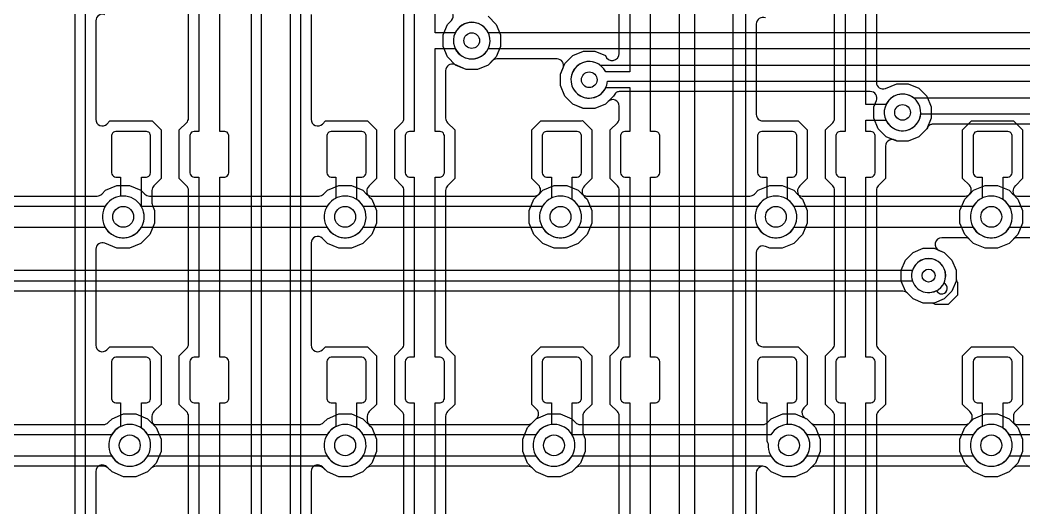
# Model space of a CAD drawing. Header units: millimetres. Extents: x -12.6 to 79.4, y -27 to 65.1.
# Drawn here: x 28.17 to 47.7, y 22.66 to 32.15 of the extents above; entities that cross this region are included whole.
import ezdxf

# ---------------------------------------------------------------- set-up
doc = ezdxf.new("R2010")
doc.units = ezdxf.units.MM

msp = doc.modelspace()

# ---------------------------------------------------------------- linework, layer by layer
at = {"layer": '16_copper'}
for points in [[(33.426, 43.392), (33.426, 4.76)], [(41.3, 4.386), (41.3, 42.99)], [(32.664, 42.738), (32.664, -4.369)], [(29.235, 42.503), (29.235, -4.257)], [(31.648, 33.49), (31.648, 29.985), (31.553, 29.985), (31.529, 29.978), (31.507, 29.966), (31.49, 29.948), (31.477, 29.926), (31.471, 29.902), (31.471, 29.178), (31.477, 29.154), (31.49, 29.132), (31.507, 29.115), (31.529, 29.102), (31.553, 29.096), (31.648, 29.096), (31.648, 25.591), (31.553, 25.591), (31.529, 25.584), (31.507, 25.571), (31.49, 25.554), (31.477, 25.532), (31.471, 25.508), (31.471, 24.784), (31.477, 24.76), (31.49, 24.738), (31.507, 24.721), (31.529, 24.708), (31.553, 24.702), (31.648, 24.702), (31.648, 21.196)], [(32.055, 21.196), (32.055, 24.702), (32.15, 24.702), (32.174, 24.708), (32.196, 24.721), (32.214, 24.738), (32.226, 24.76), (32.233, 24.784), (32.233, 25.508), (32.226, 25.532), (32.214, 25.554), (32.196, 25.571), (32.174, 25.584), (32.15, 25.591), (32.055, 25.591), (32.055, 29.096), (32.15, 29.096), (32.174, 29.102), (32.196, 29.115), (32.214, 29.132), (32.226, 29.154), (32.233, 29.178), (32.233, 29.902), (32.226, 29.926), (32.214, 29.948), (32.196, 29.966), (32.174, 29.978), (32.15, 29.985), (32.055, 29.985), (32.055, 33.49)], [(35.839, 33.49), (35.839, 29.985), (35.744, 29.985), (35.72, 29.978), (35.698, 29.966), (35.681, 29.948), (35.668, 29.926), (35.662, 29.902), (35.662, 29.178), (35.668, 29.154), (35.681, 29.132), (35.698, 29.115), (35.72, 29.102), (35.744, 29.096), (35.839, 29.096), (35.839, 25.591), (35.744, 25.591), (35.72, 25.584), (35.698, 25.571), (35.681, 25.554), (35.668, 25.532), (35.662, 25.508), (35.662, 24.784), (35.668, 24.76), (35.681, 24.738), (35.698, 24.721), (35.72, 24.708), (35.744, 24.702), (35.839, 24.702), (35.839, 21.196)], [(40.437, 21.196), (40.437, 24.702), (40.532, 24.702), (40.556, 24.708), (40.578, 24.721), (40.596, 24.738), (40.608, 24.76), (40.615, 24.784), (40.615, 25.508), (40.608, 25.532), (40.596, 25.554), (40.578, 25.571), (40.556, 25.584), (40.532, 25.591), (40.437, 25.591), (40.437, 29.096), (40.532, 29.096), (40.556, 29.102), (40.578, 29.115), (40.596, 29.132), (40.608, 29.154), (40.615, 29.178), (40.615, 29.902), (40.608, 29.926), (40.596, 29.948), (40.578, 29.966), (40.556, 29.978), (40.532, 29.985), (40.437, 29.985), (40.437, 33.49)], [(44.221, 33.49), (44.221, 29.985), (44.126, 29.985), (44.102, 29.978), (44.08, 29.966), (44.063, 29.948), (44.05, 29.926), (44.044, 29.902), (44.044, 29.178), (44.05, 29.154), (44.063, 29.132), (44.08, 29.115), (44.102, 29.102), (44.126, 29.096), (44.221, 29.096), (44.221, 25.591), (44.126, 25.591), (44.102, 25.584), (44.08, 25.571), (44.063, 25.554), (44.05, 25.532), (44.044, 25.508), (44.044, 24.784), (44.05, 24.76), (44.063, 24.738), (44.08, 24.721), (44.102, 24.708), (44.126, 24.702), (44.221, 24.702), (44.221, 21.196)]]:
    msp.add_lwpolyline(points, dxfattribs=at)
for points in [[(33.63, 4.76), (33.63, 43.434, 0.198912)], [(40.996, 43.053), (40.996, 4.386, 0.687676)], [(32.868, -4.461), (32.868, 42.738, 0.943616)], [(29.439, -4.257), (29.439, 42.545, 0.198912)], [(42.037, 35.001), (42.037, 22.022, 0.666667), (42.037, 21.412), (42.037, -8.406)], [(42.291, -8.458), (42.291, 21.412, 0.666667), (42.291, 22.022), (42.291, 35.001, 0.966785)], [(36.246, 21.196), (36.246, 24.702), (36.341, 24.702), (36.365, 24.708), (36.387, 24.721), (36.405, 24.738), (36.417, 24.76), (36.424, 24.784), (36.424, 25.508), (36.417, 25.532), (36.405, 25.554), (36.387, 25.571), (36.365, 25.584), (36.341, 25.591), (36.246, 25.591), (36.246, 29.096), (36.341, 29.096), (36.365, 29.102), (36.387, 29.115), (36.405, 29.132), (36.417, 29.154), (36.424, 29.178), (36.424, 29.902), (36.417, 29.926), (36.405, 29.948), (36.387, 29.966), (36.365, 29.978), (36.341, 29.985), (36.246, 29.985), (36.246, 31.598), (36.635, 31.598, 0.944056), (37.294, 31.865), (37.277, 31.908, 0.627338), (36.635, 31.902), (36.246, 31.902), (36.246, 33.49)], [(40.03, 33.49), (40.03, 31.14), (39.565, 31.14, 0.944056), (38.906, 30.873), (38.923, 30.83, 0.627338), (39.565, 30.836), (40.03, 30.836), (40.03, 29.985), (39.935, 29.985), (39.911, 29.978), (39.889, 29.966), (39.872, 29.948), (39.859, 29.926), (39.853, 29.902), (39.853, 29.178), (39.859, 29.154), (39.872, 29.132), (39.889, 29.115), (39.911, 29.102), (39.935, 29.096), (40.03, 29.096), (40.03, 25.591), (39.935, 25.591), (39.911, 25.584), (39.889, 25.571), (39.872, 25.554), (39.859, 25.532), (39.853, 25.508), (39.853, 24.784), (39.859, 24.76), (39.872, 24.738), (39.889, 24.721), (39.911, 24.708), (39.935, 24.702), (40.03, 24.702), (40.03, 21.196)], [(44.628, 21.196), (44.628, 24.702), (44.723, 24.702), (44.747, 24.708), (44.769, 24.721), (44.787, 24.738), (44.799, 24.76), (44.806, 24.784), (44.806, 25.508), (44.799, 25.532), (44.787, 25.554), (44.769, 25.571), (44.747, 25.584), (44.723, 25.591), (44.628, 25.591), (44.628, 29.096), (44.723, 29.096), (44.747, 29.102), (44.769, 29.115), (44.787, 29.132), (44.799, 29.154), (44.806, 29.178), (44.806, 29.902), (44.799, 29.926), (44.787, 29.948), (44.769, 29.966), (44.747, 29.978), (44.723, 29.985), (44.628, 29.985), (44.628, 30.201), (45.017, 30.201, 0.944056), (45.676, 30.468), (45.659, 30.511, 0.627338), (45.017, 30.505), (44.628, 30.505), (44.628, 33.49)], [(31.445, 21.455), (31.445, 24.443, 0.198912), (31.408, 24.533), (31.267, 24.673), (31.267, 25.619), (31.408, 25.759, 0.198912), (31.445, 25.849), (31.445, 28.837, 0.198912), (31.408, 28.927), (31.267, 29.067), (31.267, 30.013), (31.408, 30.154, 0.198912), (31.445, 30.243), (31.445, 33.231, 0.198912)], [(35.636, 21.455), (35.636, 24.443, 0.198912), (35.599, 24.533), (35.458, 24.673), (35.458, 25.619), (35.599, 25.759, 0.198912), (35.636, 25.849), (35.636, 28.837, 0.198912), (35.599, 28.927), (35.458, 29.067), (35.458, 30.013), (35.599, 30.154, 0.198912), (35.636, 30.243), (35.636, 33.231, 0.198912)], [(39.827, 21.455), (39.827, 24.443, 0.198912), (39.79, 24.533), (39.649, 24.673), (39.649, 25.619), (39.79, 25.759, 0.198912), (39.827, 25.849), (39.827, 28.837, 0.198912), (39.79, 28.927), (39.649, 29.067), (39.649, 30.013), (39.79, 30.154, 0.198912), (39.827, 30.243), (39.827, 30.475, 0.668185), (39.61, 30.565), (39.56, 30.514), (39.354, 30.429), (39.184, 30.429), (39.178, 30.428), (39.171, 30.429, 0.076501), (39.125, 30.432), (38.926, 30.514), (38.769, 30.671), (38.684, 30.877), (38.684, 31.099), (38.769, 31.305), (38.926, 31.462), (39.132, 31.547), (39.354, 31.547), (39.56, 31.462, 0.873356), (39.827, 31.501), (39.827, 33.231, 0.198912)], [(44.018, 21.455), (44.018, 24.443, 0.198912), (43.981, 24.533), (43.84, 24.673), (43.84, 25.619), (43.981, 25.759, 0.198912), (44.018, 25.849), (44.018, 28.837, 0.198912), (43.981, 28.927), (43.84, 29.067), (43.84, 30.013), (43.981, 30.154, 0.198912), (44.018, 30.243), (44.018, 33.231, 0.198912)], [(44.831, 33.231), (44.831, 30.937, 0.534511), (45.007, 30.82), (45.228, 30.912), (45.45, 30.912), (45.656, 30.827), (45.813, 30.67), (45.898, 30.464), (45.898, 30.242), (45.813, 30.036), (45.656, 29.879), (45.45, 29.794), (45.228, 29.794, 0.654508), (45.009, 29.695), (45.009, 29.067), (44.868, 28.927, 0.198912), (44.831, 28.837), (44.831, 25.849, 0.198912), (44.868, 25.759), (45.009, 25.619), (45.009, 24.673), (44.868, 24.533, 0.198912), (44.831, 24.443), (44.831, 21.455, 0.198912)], [(29.817, 32.254, 0.534511), (29.642, 32.137), (29.642, 30.218, 0.668185), (29.859, 30.128), (29.918, 30.188), (30.737, 30.188), (30.912, 30.013), (30.912, 29.067), (30.771, 28.927, 0.198912), (30.734, 28.837), (30.734, 28.59, 0.098491), (30.744, 28.542), (30.785, 28.442), (30.785, 28.2), (30.692, 27.976), (30.521, 27.804), (30.296, 27.711), (30.054, 27.711), (29.817, 27.809, 0.534511), (29.642, 27.692), (29.642, 25.824, 0.668185), (29.859, 25.734), (29.918, 25.794), (30.737, 25.794), (30.912, 25.619), (30.912, 24.673), (30.771, 24.533, 0.198912), (30.734, 24.443), (30.734, 24.359, 0.198912), (30.771, 24.269), (30.819, 24.221), (30.912, 23.997), (30.912, 23.755), (30.819, 23.531), (30.648, 23.359), (30.423, 23.266), (30.181, 23.266), (29.957, 23.359), (29.859, 23.457, 0.668185), (29.642, 23.368), (29.642, 21.43, 0.668185)], [(33.833, 32.258), (33.833, 30.218, 0.668185), (34.05, 30.128), (34.109, 30.188), (34.928, 30.188), (35.103, 30.013), (35.103, 29.067), (34.962, 28.927), (34.959, 28.922, 0.449596), (34.962, 28.714), (35.01, 28.666), (35.103, 28.442), (35.103, 28.2), (35.01, 27.976), (34.839, 27.804), (34.614, 27.711), (34.372, 27.711), (34.148, 27.804), (34.05, 27.902, 0.668185), (33.833, 27.813), (33.833, 25.824, 0.668185), (34.05, 25.734), (34.109, 25.794), (34.928, 25.794), (35.103, 25.619), (35.103, 24.673), (34.962, 24.533, 0.198912), (34.925, 24.443), (34.925, 24.359, 0.198921), (34.962, 24.269), (35.01, 24.221), (35.103, 23.997), (35.103, 23.755), (35.01, 23.531), (34.839, 23.359), (34.614, 23.266), (34.372, 23.266), (34.148, 23.359), (34.05, 23.457, 0.668185), (33.833, 23.368), (33.833, 21.43, 0.668185)], [(37.274, 32.224), (37.431, 32.067), (37.516, 31.861), (37.516, 31.639), (37.431, 31.433), (37.274, 31.276), (37.068, 31.191), (36.846, 31.191), (36.625, 31.283, 0.534511), (36.449, 31.166), (36.449, 30.243, 0.198912), (36.486, 30.154), (36.627, 30.013), (36.627, 29.067), (36.486, 28.927, 0.198912), (36.449, 28.837), (36.449, 25.849, 0.198912), (36.486, 25.759), (36.627, 25.619), (36.627, 24.673), (36.486, 24.533, 0.198912), (36.449, 24.443), (36.449, 21.455, 0.198912)], [(42.67, 32.191, 0.534518), (42.494, 32.074), (42.494, 30.315, 0.414214), (42.621, 30.188), (43.31, 30.188), (43.485, 30.013), (43.485, 29.067), (43.344, 28.927), (43.341, 28.922, 0.449577), (43.344, 28.714), (43.392, 28.666), (43.485, 28.442), (43.485, 28.2), (43.392, 27.976), (43.221, 27.804), (42.996, 27.711), (42.754, 27.711), (42.67, 27.746, 0.534518), (42.494, 27.629), (42.494, 25.921, 0.414214), (42.621, 25.794), (43.31, 25.794), (43.485, 25.619), (43.485, 24.673), (43.418, 24.606, 0.3675), (43.405, 24.443), (43.411, 24.435, 0.133454), (43.475, 24.393), (43.646, 24.221), (43.739, 23.997), (43.739, 23.755), (43.646, 23.531), (43.475, 23.359), (43.25, 23.266), (43.008, 23.266), (42.784, 23.359), (42.711, 23.432, 0.668185), (42.494, 23.342), (42.494, 22.194, 0.198912)]]:
    msp.add_lwpolyline(points, format="xyb", dxfattribs=at)
for points in [[(38.563, 27.711), (38.339, 27.804), (38.167, 27.976), (38.075, 28.2), (38.075, 28.442), (38.167, 28.666), (38.257, 28.756, 0.414219), (38.257, 28.936), (38.125, 29.067), (38.125, 30.013), (38.3, 30.188), (39.076, 30.188, 0.074539), (39.113, 30.194), (39.294, 30.013), (39.294, 29.067), (39.153, 28.927), (39.15, 28.922, 0.449577), (39.153, 28.714), (39.201, 28.666), (39.294, 28.442), (39.294, 28.2), (39.201, 27.976), (39.03, 27.804), (38.805, 27.711)], [(46.945, 27.711), (46.721, 27.804), (46.549, 27.976), (46.457, 28.2), (46.457, 28.442), (46.549, 28.666), (46.639, 28.756, 0.414219), (46.639, 28.936), (46.507, 29.067), (46.507, 30.013), (46.682, 30.188), (47.501, 30.188), (47.676, 30.013), (47.676, 29.067), (47.535, 28.927), (47.532, 28.922, 0.449581), (47.535, 28.714), (47.583, 28.666), (47.676, 28.442), (47.676, 28.2), (47.583, 27.976), (47.412, 27.804), (47.187, 27.711)], [(30.255, 27.922, 0.453092), (30.561, 28.452), (30.54, 28.501), (30.531, 28.518), (30.531, 29.096), (30.626, 29.096), (30.65, 29.102), (30.672, 29.115), (30.69, 29.132), (30.702, 29.154), (30.709, 29.178), (30.709, 29.902), (30.702, 29.926), (30.69, 29.948), (30.672, 29.966), (30.65, 29.978), (30.626, 29.985), (30.029, 29.985), (30.005, 29.978), (29.983, 29.966), (29.966, 29.948), (29.953, 29.926), (29.947, 29.902), (29.947, 29.178), (29.953, 29.154), (29.966, 29.132), (29.983, 29.115), (30.005, 29.102), (30.029, 29.096), (30.124, 29.096), (30.124, 28.724), (30.096, 28.72), (30.044, 28.707), (29.995, 28.686), (29.949, 28.66), (29.907, 28.627), (29.869, 28.59), (29.837, 28.547), (29.81, 28.501), (29.79, 28.452), (29.776, 28.4), (29.769, 28.348), (29.769, 28.294), (29.776, 28.242), (29.79, 28.19), (29.81, 28.141), (29.837, 28.095), (29.869, 28.052), (29.907, 28.015), (29.949, 27.982), (29.995, 27.956), (30.044, 27.935), (30.096, 27.922), (30.149, 27.915), (30.202, 27.915)], [(34.573, 27.922, 0.665576), (34.722, 28.658), (34.722, 29.096), (34.817, 29.096), (34.841, 29.102), (34.863, 29.115), (34.881, 29.132), (34.893, 29.154), (34.9, 29.178), (34.9, 29.902), (34.893, 29.926), (34.881, 29.948), (34.863, 29.966), (34.841, 29.978), (34.817, 29.985), (34.22, 29.985), (34.196, 29.978), (34.174, 29.966), (34.157, 29.948), (34.144, 29.926), (34.138, 29.902), (34.138, 29.178), (34.144, 29.154), (34.157, 29.132), (34.174, 29.115), (34.196, 29.102), (34.22, 29.096), (34.315, 29.096), (34.315, 28.687), (34.313, 28.686), (34.267, 28.66), (34.225, 28.627), (34.187, 28.59), (34.155, 28.547), (34.128, 28.501), (34.108, 28.452), (34.094, 28.4), (34.087, 28.348), (34.087, 28.294), (34.094, 28.242), (34.108, 28.19), (34.128, 28.141), (34.155, 28.095), (34.187, 28.052), (34.225, 28.015), (34.267, 27.982), (34.313, 27.956), (34.362, 27.935), (34.414, 27.922), (34.467, 27.915), (34.52, 27.915)], [(38.764, 27.922, 0.665576), (38.913, 28.658), (38.913, 29.096), (39.008, 29.096), (39.032, 29.102), (39.054, 29.115), (39.072, 29.132), (39.084, 29.154), (39.091, 29.178), (39.091, 29.902), (39.084, 29.926), (39.072, 29.948), (39.054, 29.966), (39.032, 29.978), (39.008, 29.985), (38.411, 29.985), (38.387, 29.978), (38.365, 29.966), (38.348, 29.948), (38.335, 29.926), (38.329, 29.902), (38.329, 29.178), (38.335, 29.154), (38.348, 29.132), (38.365, 29.115), (38.387, 29.102), (38.411, 29.096), (38.506, 29.096), (38.506, 28.687), (38.504, 28.686), (38.458, 28.66), (38.416, 28.627), (38.378, 28.59), (38.346, 28.547), (38.319, 28.501), (38.299, 28.452), (38.285, 28.4), (38.278, 28.348), (38.278, 28.294), (38.285, 28.242), (38.299, 28.19), (38.319, 28.141), (38.346, 28.095), (38.378, 28.052), (38.416, 28.015), (38.458, 27.982), (38.504, 27.956), (38.553, 27.935), (38.605, 27.922), (38.658, 27.915), (38.711, 27.915)], [(42.955, 27.922, 0.665576), (43.104, 28.658), (43.104, 29.096), (43.199, 29.096), (43.223, 29.102), (43.245, 29.115), (43.263, 29.132), (43.275, 29.154), (43.282, 29.178), (43.282, 29.902), (43.275, 29.926), (43.263, 29.948), (43.245, 29.966), (43.223, 29.978), (43.199, 29.985), (42.602, 29.985), (42.578, 29.978), (42.556, 29.966), (42.539, 29.948), (42.526, 29.926), (42.52, 29.902), (42.52, 29.178), (42.526, 29.154), (42.539, 29.132), (42.556, 29.115), (42.578, 29.102), (42.602, 29.096), (42.697, 29.096), (42.697, 28.687), (42.695, 28.686), (42.649, 28.66), (42.607, 28.627), (42.569, 28.59), (42.537, 28.547), (42.51, 28.501), (42.49, 28.452), (42.476, 28.4), (42.469, 28.348), (42.469, 28.294), (42.476, 28.242), (42.49, 28.19), (42.51, 28.141), (42.537, 28.095), (42.569, 28.052), (42.607, 28.015), (42.649, 27.982), (42.695, 27.956), (42.744, 27.935), (42.796, 27.922), (42.849, 27.915), (42.902, 27.915)], [(47.146, 27.922, 0.665576), (47.295, 28.658), (47.295, 29.096), (47.39, 29.096), (47.414, 29.102), (47.436, 29.115), (47.454, 29.132), (47.466, 29.154), (47.473, 29.178), (47.473, 29.902), (47.466, 29.926), (47.454, 29.948), (47.436, 29.966), (47.414, 29.978), (47.39, 29.985), (46.793, 29.985), (46.769, 29.978), (46.747, 29.966), (46.73, 29.948), (46.717, 29.926), (46.711, 29.902), (46.711, 29.178), (46.717, 29.154), (46.73, 29.132), (46.747, 29.115), (46.769, 29.102), (46.793, 29.096), (46.888, 29.096), (46.888, 28.687), (46.886, 28.686), (46.84, 28.66), (46.798, 28.627), (46.76, 28.59), (46.728, 28.547), (46.701, 28.501), (46.681, 28.452), (46.667, 28.4), (46.66, 28.348), (46.66, 28.294), (46.667, 28.242), (46.681, 28.19), (46.701, 28.141), (46.728, 28.095), (46.76, 28.052), (46.798, 28.015), (46.84, 27.982), (46.886, 27.956), (46.935, 27.935), (46.987, 27.922), (47.04, 27.915), (47.093, 27.915)], [(45.972, 26.619, 0.160537), (45.897, 26.645), (45.741, 26.645), (45.545, 26.726), (45.395, 26.876), (45.314, 27.072), (45.314, 27.284), (45.395, 27.48), (45.545, 27.63), (45.741, 27.711), (45.953, 27.711), (46.149, 27.63), (46.299, 27.48), (46.38, 27.284), (46.38, 27.128, 0.021326), (46.381, 27.117), (46.383, 27.109, 0.104696), (46.406, 27.053), (46.406, 26.798), (46.227, 26.619)], [(46.122, 26.825, 0.742965), (46.144, 27.032), (46.16, 27.072, 1), (45.534, 27.284), (45.522, 27.243, 0.577348), (45.953, 26.865), (45.993, 26.881), (45.998, 26.884), (46.029, 26.852), (46.049, 26.837), (46.072, 26.827), (46.097, 26.822)], [(38.436, 23.266), (38.212, 23.359), (38.04, 23.531), (37.948, 23.755), (37.948, 23.997), (38.04, 24.221), (38.219, 24.4, 0.414219), (38.219, 24.58), (38.125, 24.673), (38.125, 25.619), (38.3, 25.794), (39.119, 25.794), (39.294, 25.619), (39.294, 24.673), (39.153, 24.533, 0.198912), (39.116, 24.443), (39.116, 24.145, 0.098491), (39.126, 24.097), (39.167, 23.997), (39.167, 23.755), (39.074, 23.531), (38.903, 23.359), (38.678, 23.266)], [(46.945, 23.266), (46.721, 23.359), (46.549, 23.531), (46.457, 23.755), (46.457, 23.997), (46.549, 24.221), (46.648, 24.32), (46.651, 24.324, 0.449581), (46.648, 24.533), (46.507, 24.673), (46.507, 25.619), (46.682, 25.794), (47.501, 25.794), (47.676, 25.619), (47.676, 24.673), (47.535, 24.533, 0.198912), (47.498, 24.443), (47.498, 24.359, 0.198912), (47.535, 24.269), (47.583, 24.221), (47.676, 23.997), (47.676, 23.755), (47.583, 23.531), (47.412, 23.359), (47.187, 23.266)], [(30.382, 23.477, 0.665576), (30.531, 24.213), (30.531, 24.702), (30.626, 24.702), (30.65, 24.708), (30.672, 24.721), (30.69, 24.738), (30.702, 24.76), (30.709, 24.784), (30.709, 25.508), (30.702, 25.532), (30.69, 25.554), (30.672, 25.571), (30.65, 25.584), (30.626, 25.591), (30.029, 25.591), (30.005, 25.584), (29.983, 25.571), (29.966, 25.554), (29.953, 25.532), (29.947, 25.508), (29.947, 24.784), (29.953, 24.76), (29.966, 24.738), (29.983, 24.721), (30.005, 24.708), (30.029, 24.702), (30.124, 24.702), (30.124, 24.242), (30.122, 24.241), (30.076, 24.215), (30.034, 24.182), (29.996, 24.145), (29.964, 24.102), (29.937, 24.056), (29.917, 24.007), (29.903, 23.955), (29.896, 23.903), (29.896, 23.849), (29.903, 23.797), (29.917, 23.745), (29.937, 23.696), (29.964, 23.65), (29.996, 23.607), (30.034, 23.57), (30.076, 23.537), (30.122, 23.511), (30.171, 23.49), (30.223, 23.477), (30.276, 23.47), (30.329, 23.47)], [(34.573, 23.477, 0.665576), (34.722, 24.213), (34.722, 24.702), (34.817, 24.702), (34.841, 24.708), (34.863, 24.721), (34.881, 24.738), (34.893, 24.76), (34.9, 24.784), (34.9, 25.508), (34.893, 25.532), (34.881, 25.554), (34.863, 25.571), (34.841, 25.584), (34.817, 25.591), (34.22, 25.591), (34.196, 25.584), (34.174, 25.571), (34.157, 25.554), (34.144, 25.532), (34.138, 25.508), (34.138, 24.784), (34.144, 24.76), (34.157, 24.738), (34.174, 24.721), (34.196, 24.708), (34.22, 24.702), (34.315, 24.702), (34.315, 24.242), (34.313, 24.241), (34.267, 24.215), (34.225, 24.182), (34.187, 24.145), (34.155, 24.102), (34.128, 24.056), (34.108, 24.007), (34.094, 23.955), (34.087, 23.903), (34.087, 23.849), (34.094, 23.797), (34.108, 23.745), (34.128, 23.696), (34.155, 23.65), (34.187, 23.607), (34.225, 23.57), (34.267, 23.537), (34.313, 23.511), (34.362, 23.49), (34.414, 23.477), (34.467, 23.47), (34.52, 23.47)], [(38.637, 23.477, 0.453092), (38.943, 24.007), (38.922, 24.056), (38.913, 24.073), (38.913, 24.702), (39.008, 24.702), (39.032, 24.708), (39.054, 24.721), (39.072, 24.738), (39.084, 24.76), (39.091, 24.784), (39.091, 25.508), (39.084, 25.532), (39.072, 25.554), (39.054, 25.571), (39.032, 25.584), (39.008, 25.591), (38.411, 25.591), (38.387, 25.584), (38.365, 25.571), (38.348, 25.554), (38.335, 25.532), (38.329, 25.508), (38.329, 24.784), (38.335, 24.76), (38.348, 24.738), (38.365, 24.721), (38.387, 24.708), (38.411, 24.702), (38.506, 24.702), (38.506, 24.279), (38.478, 24.275), (38.426, 24.262), (38.377, 24.241), (38.331, 24.215), (38.289, 24.182), (38.251, 24.145), (38.219, 24.102), (38.192, 24.056), (38.172, 24.007), (38.158, 23.955), (38.151, 23.903), (38.151, 23.849), (38.158, 23.797), (38.172, 23.745), (38.192, 23.696), (38.219, 23.65), (38.251, 23.607), (38.289, 23.57), (38.331, 23.537), (38.377, 23.511), (38.426, 23.49), (38.478, 23.477), (38.531, 23.47), (38.584, 23.47)], [(43.209, 23.477, 0.935179), (43.104, 24.282), (43.104, 24.702), (43.199, 24.702), (43.223, 24.708), (43.245, 24.721), (43.263, 24.738), (43.275, 24.76), (43.282, 24.784), (43.282, 25.508), (43.275, 25.532), (43.263, 25.554), (43.245, 25.571), (43.223, 25.584), (43.199, 25.591), (42.602, 25.591), (42.578, 25.584), (42.556, 25.571), (42.539, 25.554), (42.526, 25.532), (42.52, 25.508), (42.52, 24.784), (42.526, 24.76), (42.539, 24.738), (42.556, 24.721), (42.578, 24.708), (42.602, 24.702), (42.697, 24.702), (42.697, 24.028, 0.155133), (42.723, 23.903), (42.723, 23.849), (42.73, 23.797), (42.744, 23.745), (42.764, 23.696), (42.791, 23.65), (42.823, 23.607), (42.861, 23.57), (42.903, 23.537), (42.949, 23.511), (42.998, 23.49), (43.05, 23.477), (43.103, 23.47), (43.156, 23.47)], [(47.146, 23.477, 0.665576), (47.295, 24.213), (47.295, 24.702), (47.39, 24.702), (47.414, 24.708), (47.436, 24.721), (47.454, 24.738), (47.466, 24.76), (47.473, 24.784), (47.473, 25.508), (47.466, 25.532), (47.454, 25.554), (47.436, 25.571), (47.414, 25.584), (47.39, 25.591), (46.793, 25.591), (46.769, 25.584), (46.747, 25.571), (46.73, 25.554), (46.717, 25.532), (46.711, 25.508), (46.711, 24.784), (46.717, 24.76), (46.73, 24.738), (46.747, 24.721), (46.769, 24.708), (46.793, 24.702), (46.888, 24.702), (46.888, 24.242), (46.886, 24.241), (46.84, 24.215), (46.798, 24.182), (46.76, 24.145), (46.728, 24.102), (46.701, 24.056), (46.681, 24.007), (46.667, 23.955), (46.66, 23.903), (46.66, 23.849), (46.667, 23.797), (46.681, 23.745), (46.701, 23.696), (46.728, 23.65), (46.76, 23.607), (46.798, 23.57), (46.84, 23.537), (46.886, 23.511), (46.935, 23.49), (46.987, 23.477), (47.04, 23.47), (47.093, 23.47)]]:
    msp.add_lwpolyline(points, format="xyb", close=True, dxfattribs=at)
at = {"layer": '1_copper'}
for points in [[(49.475, 30.124), (45.934, 30.124, 0.120083), (45.876, 30.11), (45.866, 30.104, 0.152914), (45.813, 30.036), (45.656, 29.879), (45.45, 29.794), (45.228, 29.794), (45.022, 29.879), (44.865, 30.036), (44.78, 30.242), (44.78, 30.464), (44.83, 30.584, 0.534518), (44.712, 30.759), (39.838, 30.759, 0.120083), (39.78, 30.745), (39.77, 30.739, 0.152914), (39.717, 30.671), (39.56, 30.514), (39.354, 30.429), (39.132, 30.429), (38.926, 30.514), (38.769, 30.671), (38.684, 30.877), (38.684, 31.099), (38.734, 31.219, 0.534511), (38.616, 31.394), (37.444, 31.394, 0.198912), (37.354, 31.357), (37.274, 31.276), (37.068, 31.191), (36.846, 31.191), (36.64, 31.276), (36.483, 31.433), (36.398, 31.639), (36.398, 31.861), (36.483, 32.067), (36.56, 32.143, 0.668185), (36.47, 32.36)], [(66.167, 31.902), (37.279, 31.902, 0.944056), (36.62, 31.635), (36.637, 31.592, 0.627338), (37.279, 31.598), (66.104, 31.598)], [(65.913, 31.267), (39.463, 31.267), (39.441, 31.284), (39.401, 31.308, 1), (39.085, 30.668), (39.128, 30.651, 0.49131), (39.598, 30.963), (65.85, 30.963)], [(64.516, 30.632), (45.559, 30.632, 0.973894), (45.104, 30.085), (45.141, 30.057, 0.57538), (45.694, 30.328), (64.453, 30.328)], [(26.62, 28.727), (29.667, 28.727, 0.198917), (29.757, 28.765), (29.83, 28.838), (30.054, 28.931), (30.296, 28.931), (30.521, 28.838), (30.594, 28.765, 0.198917), (30.684, 28.727), (33.985, 28.727, 0.198917), (34.075, 28.765), (34.148, 28.838), (34.372, 28.931), (34.614, 28.931), (34.839, 28.838), (34.912, 28.765, 0.198917), (35.002, 28.727), (38.176, 28.727, 0.198917), (38.266, 28.765), (38.339, 28.838), (38.563, 28.931), (38.805, 28.931), (39.03, 28.838), (39.103, 28.765, 0.198917), (39.193, 28.727), (42.367, 28.727, 0.198917), (42.457, 28.765), (42.53, 28.838), (42.754, 28.931), (42.996, 28.931), (43.221, 28.838), (43.294, 28.765, 0.198917), (43.384, 28.727), (46.558, 28.727, 0.198917), (46.648, 28.765), (46.721, 28.838), (46.945, 28.931), (47.187, 28.931), (47.412, 28.838), (47.485, 28.765, 0.198917), (47.575, 28.727), (50.622, 28.727, 0.198917)], [(50.778, 28.524), (47.418, 28.524, 0.577351), (46.714, 28.524), (43.227, 28.524, 0.577351), (42.523, 28.524), (39.036, 28.524, 0.577351), (38.332, 28.524), (34.845, 28.524, 0.577351), (34.141, 28.524), (30.527, 28.524, 0.577351), (29.823, 28.524), (26.463, 28.524, 0.577351)], [(8.34, 27.838), (9.072, 27.106, 0.198912), (9.144, 27.076), (45.532, 27.076), (45.534, 27.072), (45.55, 27.032), (45.572, 26.994), (45.598, 26.96), (45.629, 26.929), (45.663, 26.903), (45.701, 26.881), (45.741, 26.865), (45.782, 26.853), (45.825, 26.848), (45.869, 26.848), (45.912, 26.853, 1), (45.782, 27.503), (45.741, 27.491, 0.237098), (45.532, 27.28), (9.186, 27.28), (8.454, 28.012, 0.198912)], [(26.463, 28.118), (29.823, 28.118, 0.577351), (30.527, 28.118), (34.141, 28.118, 0.577351), (34.845, 28.118), (38.332, 28.118, 0.577351), (39.036, 28.118), (42.523, 28.118, 0.577351), (43.227, 28.118), (46.714, 28.118, 0.577351), (47.418, 28.118), (50.778, 28.118, 0.577351)], [(50.622, 27.915), (47.575, 27.915, 0.198917), (47.485, 27.877), (47.412, 27.804), (47.187, 27.711), (46.945, 27.711), (46.721, 27.804), (46.648, 27.877, 0.198917), (46.558, 27.915), (46.101, 27.915, 0.820683), (46.052, 27.67), (46.149, 27.63), (46.299, 27.48), (46.38, 27.284), (46.38, 27.072), (46.299, 26.876), (46.149, 26.726), (45.953, 26.645), (45.741, 26.645), (45.545, 26.726), (45.435, 26.836, 0.198912), (45.345, 26.873), (9.018, 26.873)], [(26.493, 24.282), (29.794, 24.282, 0.198917), (29.884, 24.32), (29.957, 24.393), (30.181, 24.486), (30.423, 24.486), (30.648, 24.393), (30.721, 24.32, 0.198917), (30.811, 24.282), (33.985, 24.282, 0.198917), (34.075, 24.32), (34.148, 24.393), (34.372, 24.486), (34.614, 24.486), (34.839, 24.393), (34.912, 24.32, 0.198917), (35.002, 24.282), (38.049, 24.282, 0.198912), (38.139, 24.32), (38.212, 24.393), (38.436, 24.486), (38.678, 24.486), (38.903, 24.393), (38.976, 24.32, 0.198912), (39.066, 24.282), (42.621, 24.282, 0.198912), (42.711, 24.32), (42.784, 24.393), (43.008, 24.486), (43.25, 24.486), (43.475, 24.393), (43.548, 24.32, 0.198912), (43.638, 24.282), (46.558, 24.282, 0.198912), (46.648, 24.32), (46.721, 24.393), (46.945, 24.486), (47.187, 24.486), (47.412, 24.393), (47.485, 24.32, 0.198912), (47.575, 24.282), (50.749, 24.282, 0.198912)], [(50.905, 24.079), (47.418, 24.079, 0.577351), (46.714, 24.079), (43.481, 24.079, 0.577351), (42.777, 24.079), (38.909, 24.079, 0.577351), (38.205, 24.079), (34.845, 24.079, 0.577351), (34.141, 24.079), (30.654, 24.079, 0.577351), (29.95, 24.079), (26.336, 24.079, 0.577351)], [(26.336, 23.673), (29.95, 23.673, 0.577351), (30.654, 23.673), (34.141, 23.673, 0.577351), (34.845, 23.673), (38.205, 23.673, 0.577351), (38.909, 23.673), (42.777, 23.673, 0.577351), (43.481, 23.673), (46.714, 23.673, 0.577351), (47.418, 23.673), (50.905, 23.673, 0.577351)], [(50.749, 23.47), (47.575, 23.47, 0.198912), (47.485, 23.432), (47.412, 23.359), (47.187, 23.266), (46.945, 23.266), (46.721, 23.359), (46.648, 23.432, 0.198912), (46.558, 23.47), (43.638, 23.47, 0.198912), (43.548, 23.432), (43.475, 23.359), (43.25, 23.266), (43.008, 23.266), (42.784, 23.359), (42.711, 23.432, 0.198912), (42.621, 23.47), (39.066, 23.47, 0.198912), (38.976, 23.432), (38.903, 23.359), (38.678, 23.266), (38.436, 23.266), (38.212, 23.359), (38.139, 23.432, 0.198912), (38.049, 23.47), (35.002, 23.47, 0.198917), (34.912, 23.432), (34.839, 23.359), (34.614, 23.266), (34.372, 23.266), (34.148, 23.359), (34.075, 23.432, 0.198917), (33.985, 23.47), (30.811, 23.47, 0.198917), (30.721, 23.432), (30.648, 23.359), (30.423, 23.266), (30.181, 23.266), (29.957, 23.359), (29.884, 23.432, 0.198917), (29.794, 23.47), (26.493, 23.47, 0.198917)]]:
    msp.add_lwpolyline(points, format="xyb", dxfattribs=at)
at = {"layer": 'drills_via_1_16'}
for centre, radius in [((36.957, 31.75), 0.152), ((39.243, 30.988), 0.152), ((45.339, 30.353), 0.152), ((30.175, 28.321), 0.203), ((34.493, 28.321), 0.203), ((38.684, 28.321), 0.203), ((42.875, 28.321), 0.203), ((47.066, 28.321), 0.203), ((45.847, 27.178), 0.127), ((30.302, 23.876), 0.203), ((34.493, 23.876), 0.203), ((38.557, 23.876), 0.203), ((43.129, 23.876), 0.203), ((47.066, 23.876), 0.203)]:
    msp.add_circle(centre, radius, dxfattribs=at)

doc.saveas('drawing.dxf')
